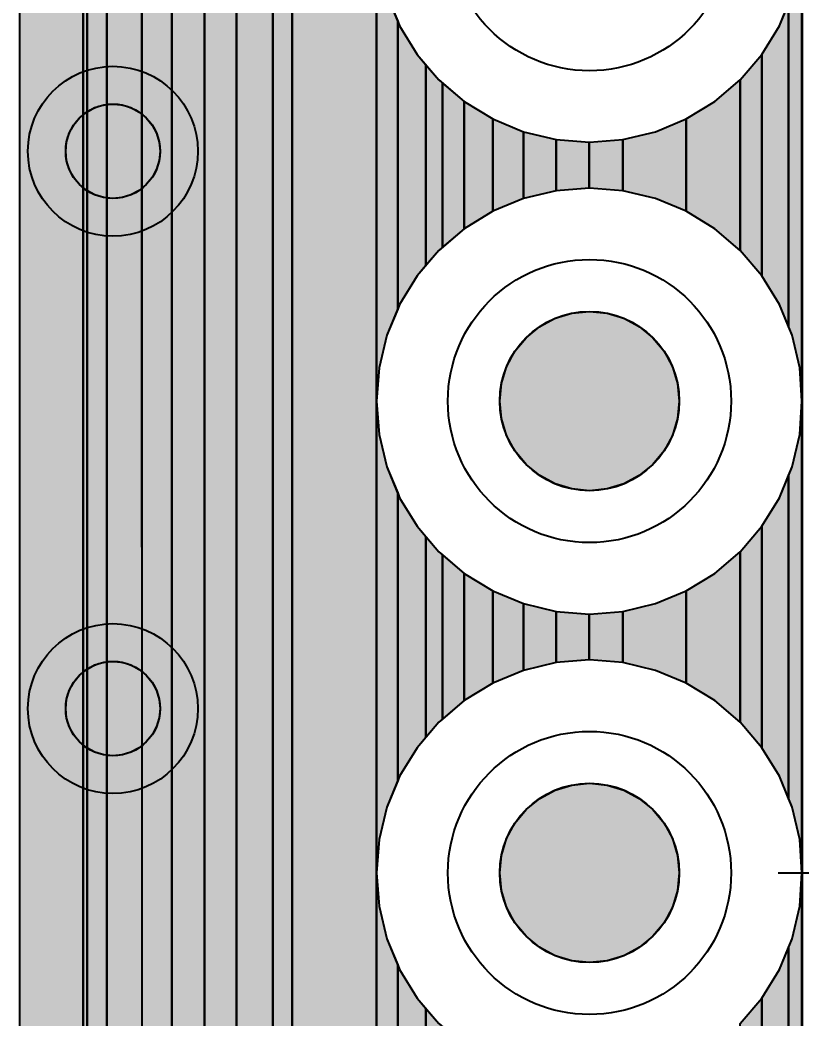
# Model space of a CAD drawing. Header units: millimetres. Extents: x 3.5 to 57, y 2.4 to 42.4.
# Drawn here: x 9.86 to 14.06, y 21.62 to 27 of the extents above; entities that cross this region are included whole.
import ezdxf

# ---------------------------------------------------------------- set-up
doc = ezdxf.new("R2010")
doc.units = ezdxf.units.MM
for name, color, linetype in [('bottom_copper', 7, 'Continuous'), ('bottom_silk', 7, 'Continuous'), ('drill_plated', 7, 'Continuous'), ('top_copper', 7, 'Continuous')]:
    doc.layers.add(name, color=color, linetype=linetype)

# ---------------------------------------------------------------- blocks, each defined once
blk = doc.blocks.new('Block9329')
at = {"layer": 'bottom_copper', "lineweight": 40}
for points in [[(0.9648, 0), (0.9636, 0), (0.9636, 36.618), (0.9648, 36.6333), (0.9648, 0)], [(0.9636, 22.1553), (0.953, 22.3347), (0.911, 22.5096), (0.8918, 22.556), (0.8918, 24.2946), (0.911, 24.341), (0.953, 24.5159), (0.9636, 24.6953), (0.9636, 22.1553)], [(0.8918, 22.556), (0.8422, 22.6758), (0.7482, 22.8292), (0.7482, 24.0214), (0.8422, 24.1748), (0.8918, 24.2946), (0.8918, 22.556)], [(0.7482, 22.8292), (0.6313, 22.966), (0.6313, 23.8846), (0.7482, 24.0214), (0.7482, 22.8292)], [(0.6313, 22.966), (0.4945, 23.0829), (0.3411, 23.1769), (0.3411, 23.6737), (0.4945, 23.7677), (0.6313, 23.8846), (0.6313, 22.966)], [(0.3411, 23.1769), (0.1749, 23.2457), (0, 23.2877), (0, 23.5629), (0.1749, 23.6049), (0.3411, 23.6737), (0.3411, 23.1769)], [(0, 23.2877), (-0.1794, 23.3018), (-0.1812, 23.3017), (-0.1812, 23.5489), (-0.1794, 23.5488), (0, 23.5629), (0, 23.2877)], [(0.9636, 19.6153), (0.953, 19.7947), (0.911, 19.9696), (0.8918, 20.016), (0.8918, 21.7546), (0.911, 21.801), (0.953, 21.9759), (0.9636, 22.1553), (0.9636, 19.6153)], [(0.8918, 20.016), (0.8422, 20.1358), (0.7482, 20.2892), (0.7482, 21.4814), (0.8422, 21.6348), (0.8918, 21.7546), (0.8918, 20.016)], [(0.7482, 20.2892), (0.6313, 20.426), (0.6313, 21.3446), (0.7482, 21.4814), (0.7482, 20.2892)], [(0.6313, 20.426), (0.4945, 20.5429), (0.3411, 20.6369), (0.3411, 21.1337), (0.4945, 21.2277), (0.6313, 21.3446), (0.6313, 20.426)], [(0.3411, 20.6369), (0.1749, 20.7057), (0, 20.7477), (0, 21.0229), (0.1749, 21.0649), (0.3411, 21.1337), (0.3411, 20.6369)], [(0, 20.7477), (-0.1794, 20.7618), (-0.1812, 20.7617), (-0.1812, 21.0089), (-0.1794, 21.0088), (0, 21.0229), (0, 20.7477)], [(0.9636, 17.0753), (0.953, 17.2547), (0.911, 17.4296), (0.8918, 17.476), (0.8918, 19.2146), (0.911, 19.261), (0.953, 19.4359), (0.9636, 19.6153), (0.9636, 17.0753)], [(0.8918, 17.476), (0.8422, 17.5958), (0.7482, 17.7492), (0.7482, 18.9414), (0.8422, 19.0948), (0.8918, 19.2146), (0.8918, 17.476)], [(0.7482, 17.7492), (0.6313, 17.886), (0.6313, 18.8046), (0.7482, 18.9414), (0.7482, 17.7492)]]:
    blk.add_hatch(color=7, dxfattribs=at).paths.add_polyline_path(points, flags=0)
at = {"layer": 'bottom_copper', "color": 7, "lineweight": 40}
for points in [[(0.9648, 0), (0.9636, 0), (0.9636, 36.618), (0.9648, 36.6333), (0.9648, 0)], [(0.9636, 22.1553), (0.953, 22.3347), (0.911, 22.5096), (0.8918, 22.556), (0.8918, 24.2946), (0.911, 24.341), (0.953, 24.5159), (0.9636, 24.6953), (0.9636, 22.1553)], [(0.8918, 22.556), (0.8422, 22.6758), (0.7482, 22.8292), (0.7482, 24.0214), (0.8422, 24.1748), (0.8918, 24.2946), (0.8918, 22.556)], [(0.7482, 22.8292), (0.6313, 22.966), (0.6313, 23.8846), (0.7482, 24.0214), (0.7482, 22.8292)], [(0.6313, 22.966), (0.4945, 23.0829), (0.3411, 23.1769), (0.3411, 23.6737), (0.4945, 23.7677), (0.6313, 23.8846), (0.6313, 22.966)], [(0.3411, 23.1769), (0.1749, 23.2457), (0, 23.2877), (0, 23.5629), (0.1749, 23.6049), (0.3411, 23.6737), (0.3411, 23.1769)], [(0, 23.2877), (-0.1794, 23.3018), (-0.1812, 23.3017), (-0.1812, 23.5489), (-0.1794, 23.5488), (0, 23.5629), (0, 23.2877)], [(0.9636, 19.6153), (0.953, 19.7947), (0.911, 19.9696), (0.8918, 20.016), (0.8918, 21.7546), (0.911, 21.801), (0.953, 21.9759), (0.9636, 22.1553), (0.9636, 19.6153)], [(0.8918, 20.016), (0.8422, 20.1358), (0.7482, 20.2892), (0.7482, 21.4814), (0.8422, 21.6348), (0.8918, 21.7546), (0.8918, 20.016)], [(0.7482, 20.2892), (0.6313, 20.426), (0.6313, 21.3446), (0.7482, 21.4814), (0.7482, 20.2892)], [(0.6313, 20.426), (0.4945, 20.5429), (0.3411, 20.6369), (0.3411, 21.1337), (0.4945, 21.2277), (0.6313, 21.3446), (0.6313, 20.426)], [(0.3411, 20.6369), (0.1749, 20.7057), (0, 20.7477), (0, 21.0229), (0.1749, 21.0649), (0.3411, 21.1337), (0.3411, 20.6369)], [(0, 20.7477), (-0.1794, 20.7618), (-0.1812, 20.7617), (-0.1812, 21.0089), (-0.1794, 21.0088), (0, 21.0229), (0, 20.7477)], [(0.9636, 17.0753), (0.953, 17.2547), (0.911, 17.4296), (0.8918, 17.476), (0.8918, 19.2146), (0.911, 19.261), (0.953, 19.4359), (0.9636, 19.6153), (0.9636, 17.0753)], [(0.8918, 17.476), (0.8422, 17.5958), (0.7482, 17.7492), (0.7482, 18.9414), (0.8422, 19.0948), (0.8918, 19.2146), (0.8918, 17.476)], [(0.7482, 17.7492), (0.6313, 17.886), (0.6313, 18.8046), (0.7482, 18.9414), (0.7482, 17.7492)]]:
    blk.add_lwpolyline(points, close=True, dxfattribs=at)
blk = doc.blocks.new('Block11541')
at = {"layer": 'bottom_copper', "lineweight": 40}
for points in [[(0, 0), (-1.9182, 0), (-1.9182, 38.9999), (0, 38.9999), (0, 0)], [(0.1143, 22.6502), (0.0561, 22.5096), (0.0141, 22.3347), (0, 22.1553), (0, 24.6953), (0.0141, 24.5159), (0.0561, 24.341), (0.1143, 24.2004), (0.1143, 22.6502)], [(0.2664, 22.8848), (0.2189, 22.8292), (0.1249, 22.6758), (0.1143, 22.6502), (0.1143, 24.2004), (0.1249, 24.1748), (0.2189, 24.0214), (0.2664, 23.9658), (0.2664, 22.8848)], [(0.4726, 23.0829), (0.3358, 22.966), (0.2664, 22.8848), (0.2664, 23.9658), (0.3358, 23.8846), (0.4726, 23.7677), (0.4726, 23.0829)], [(0.7922, 23.2457), (0.626, 23.1769), (0.4726, 23.0829), (0.4726, 23.7677), (0.626, 23.6737), (0.7922, 23.6049), (0.7922, 23.2457)], [(1.1447, 23.3017), (0.9671, 23.2877), (0.7922, 23.2457), (0.7922, 23.6049), (0.9671, 23.5629), (1.1447, 23.5489), (1.1447, 23.3017)], [(0.1143, 20.1102), (0.0561, 19.9696), (0.0141, 19.7947), (0, 19.6153), (0, 22.1553), (0.0141, 21.9759), (0.0561, 21.801), (0.1143, 21.6604), (0.1143, 20.1102)], [(0.2664, 20.3448), (0.2189, 20.2892), (0.1249, 20.1358), (0.1143, 20.1102), (0.1143, 21.6604), (0.1249, 21.6348), (0.2189, 21.4814), (0.2664, 21.4258), (0.2664, 20.3448)], [(0.4726, 20.5429), (0.3358, 20.426), (0.2664, 20.3448), (0.2664, 21.4258), (0.3358, 21.3446), (0.4726, 21.2277), (0.4726, 20.5429)], [(0.7922, 20.7057), (0.626, 20.6369), (0.4726, 20.5429), (0.4726, 21.2277), (0.626, 21.1337), (0.7922, 21.0649), (0.7922, 20.7057)], [(1.1447, 20.7617), (0.9671, 20.7477), (0.7922, 20.7057), (0.7922, 21.0649), (0.9671, 21.0229), (1.1447, 21.0089), (1.1447, 20.7617)], [(0.1143, 17.5702), (0.0561, 17.4296), (0.0141, 17.2547), (0, 17.0753), (0, 19.6153), (0.0141, 19.4359), (0.0561, 19.261), (0.1143, 19.1204), (0.1143, 17.5702)], [(0.2664, 17.8048), (0.2189, 17.7492), (0.1249, 17.5958), (0.1143, 17.5702), (0.1143, 19.1204), (0.1249, 19.0948), (0.2189, 18.9414), (0.2664, 18.8858), (0.2664, 17.8048)], [(0.4726, 18.0029), (0.3358, 17.886), (0.2664, 17.8048), (0.2664, 18.8858), (0.3358, 18.8046), (0.4726, 18.6877), (0.4726, 18.0029)]]:
    blk.add_hatch(color=7, dxfattribs=at).paths.add_polyline_path(points, flags=0)
at = {"layer": 'bottom_copper', "color": 7, "lineweight": 40}
for points in [[(0, 0), (-1.9182, 0), (-1.9182, 38.9999), (0, 38.9999), (0, 0)], [(0.1143, 22.6502), (0.0561, 22.5096), (0.0141, 22.3347), (0, 22.1553), (0, 24.6953), (0.0141, 24.5159), (0.0561, 24.341), (0.1143, 24.2004), (0.1143, 22.6502)], [(0.2664, 22.8848), (0.2189, 22.8292), (0.1249, 22.6758), (0.1143, 22.6502), (0.1143, 24.2004), (0.1249, 24.1748), (0.2189, 24.0214), (0.2664, 23.9658), (0.2664, 22.8848)], [(0.4726, 23.0829), (0.3358, 22.966), (0.2664, 22.8848), (0.2664, 23.9658), (0.3358, 23.8846), (0.4726, 23.7677), (0.4726, 23.0829)], [(0.7922, 23.2457), (0.626, 23.1769), (0.4726, 23.0829), (0.4726, 23.7677), (0.626, 23.6737), (0.7922, 23.6049), (0.7922, 23.2457)], [(1.1447, 23.3017), (0.9671, 23.2877), (0.7922, 23.2457), (0.7922, 23.6049), (0.9671, 23.5629), (1.1447, 23.5489), (1.1447, 23.3017)], [(0.1143, 20.1102), (0.0561, 19.9696), (0.0141, 19.7947), (0, 19.6153), (0, 22.1553), (0.0141, 21.9759), (0.0561, 21.801), (0.1143, 21.6604), (0.1143, 20.1102)], [(0.2664, 20.3448), (0.2189, 20.2892), (0.1249, 20.1358), (0.1143, 20.1102), (0.1143, 21.6604), (0.1249, 21.6348), (0.2189, 21.4814), (0.2664, 21.4258), (0.2664, 20.3448)], [(0.4726, 20.5429), (0.3358, 20.426), (0.2664, 20.3448), (0.2664, 21.4258), (0.3358, 21.3446), (0.4726, 21.2277), (0.4726, 20.5429)], [(0.7922, 20.7057), (0.626, 20.6369), (0.4726, 20.5429), (0.4726, 21.2277), (0.626, 21.1337), (0.7922, 21.0649), (0.7922, 20.7057)], [(1.1447, 20.7617), (0.9671, 20.7477), (0.7922, 20.7057), (0.7922, 21.0649), (0.9671, 21.0229), (1.1447, 21.0089), (1.1447, 20.7617)], [(0.1143, 17.5702), (0.0561, 17.4296), (0.0141, 17.2547), (0, 17.0753), (0, 19.6153), (0.0141, 19.4359), (0.0561, 19.261), (0.1143, 19.1204), (0.1143, 17.5702)], [(0.2664, 17.8048), (0.2189, 17.7492), (0.1249, 17.5958), (0.1143, 17.5702), (0.1143, 19.1204), (0.1249, 19.0948), (0.2189, 18.9414), (0.2664, 18.8858), (0.2664, 17.8048)], [(0.4726, 18.0029), (0.3358, 17.886), (0.2664, 17.8048), (0.2664, 18.8858), (0.3358, 18.8046), (0.4726, 18.6877), (0.4726, 18.0029)]]:
    blk.add_lwpolyline(points, close=True, dxfattribs=at)
blk = doc.blocks.new('Block31291')
at = {"layer": 'top_copper', "lineweight": 40}
for points in [[(1.6647, 0), (1.6635, 0), (1.6635, 36.618), (1.6647, 36.6333), (1.6647, 0)], [(1.6635, 22.1553), (1.6529, 22.3347), (1.6109, 22.5096), (1.5917, 22.556), (1.5917, 24.2946), (1.6109, 24.341), (1.6529, 24.5159), (1.6635, 24.6953), (1.6635, 22.1553)], [(1.5917, 22.556), (1.5421, 22.6758), (1.4481, 22.8292), (1.4481, 24.0214), (1.5421, 24.1748), (1.5917, 24.2946), (1.5917, 22.556)], [(1.4481, 22.8292), (1.3312, 22.966), (1.3312, 23.8846), (1.4481, 24.0214), (1.4481, 22.8292)], [(1.3312, 22.966), (1.1944, 23.0829), (1.041, 23.1769), (1.041, 23.6737), (1.1944, 23.7677), (1.3312, 23.8846), (1.3312, 22.966)], [(0, 23.1769), (-0.1534, 23.0829), (-0.27, 22.9833), (-0.27, 23.8673), (-0.1534, 23.7677), (0, 23.6737), (0, 23.1769)], [(0.3411, 23.2877), (0.1662, 23.2457), (0, 23.1769), (0, 23.6737), (0.1662, 23.6049), (0.3411, 23.5629), (0.3411, 23.2877)], [(1.041, 23.1769), (0.8748, 23.2457), (0.6999, 23.2877), (0.6999, 23.5629), (0.8748, 23.6049), (1.041, 23.6737), (1.041, 23.1769)], [(0.6999, 23.2877), (0.5205, 23.3018), (0.3411, 23.2877), (0.3411, 23.5629), (0.5205, 23.5488), (0.6999, 23.5629), (0.6999, 23.2877)], [(1.6635, 19.6153), (1.6529, 19.7947), (1.6109, 19.9696), (1.5917, 20.016), (1.5917, 21.7546), (1.6109, 21.801), (1.6529, 21.9759), (1.6635, 22.1553), (1.6635, 19.6153)], [(1.5917, 20.016), (1.5421, 20.1358), (1.4481, 20.2892), (1.4481, 21.4814), (1.5421, 21.6348), (1.5917, 21.7546), (1.5917, 20.016)], [(1.4481, 20.2892), (1.3312, 20.426), (1.3312, 21.3446), (1.4481, 21.4814), (1.4481, 20.2892)], [(0, 20.6369), (-0.1534, 20.5429), (-0.27, 20.4433), (-0.27, 21.3273), (-0.1534, 21.2277), (0, 21.1337), (0, 20.6369)], [(1.3312, 20.426), (1.1944, 20.5429), (1.041, 20.6369), (1.041, 21.1337), (1.1944, 21.2277), (1.3312, 21.3446), (1.3312, 20.426)], [(0.3411, 20.7477), (0.1662, 20.7057), (0, 20.6369), (0, 21.1337), (0.1662, 21.0649), (0.3411, 21.0229), (0.3411, 20.7477)], [(1.041, 20.6369), (0.8748, 20.7057), (0.6999, 20.7477), (0.6999, 21.0229), (0.8748, 21.0649), (1.041, 21.1337), (1.041, 20.6369)], [(0.6999, 20.7477), (0.5205, 20.7618), (0.3411, 20.7477), (0.3411, 21.0229), (0.5205, 21.0088), (0.6999, 21.0229), (0.6999, 20.7477)], [(1.6635, 17.0753), (1.6529, 17.2547), (1.6109, 17.4296), (1.5917, 17.476), (1.5917, 19.2146), (1.6109, 19.261), (1.6529, 19.4359), (1.6635, 19.6153), (1.6635, 17.0753)], [(1.5917, 17.476), (1.5421, 17.5958), (1.4481, 17.7492), (1.4481, 18.9414), (1.5421, 19.0948), (1.5917, 19.2146), (1.5917, 17.476)], [(1.4481, 17.7492), (1.3312, 17.886), (1.3312, 18.8046), (1.4481, 18.9414), (1.4481, 17.7492)]]:
    blk.add_hatch(color=7, dxfattribs=at).paths.add_polyline_path(points, flags=0)
at = {"layer": 'top_copper', "color": 7, "lineweight": 40}
for points in [[(1.6647, 0), (1.6635, 0), (1.6635, 36.618), (1.6647, 36.6333), (1.6647, 0)], [(1.6635, 22.1553), (1.6529, 22.3347), (1.6109, 22.5096), (1.5917, 22.556), (1.5917, 24.2946), (1.6109, 24.341), (1.6529, 24.5159), (1.6635, 24.6953), (1.6635, 22.1553)], [(1.5917, 22.556), (1.5421, 22.6758), (1.4481, 22.8292), (1.4481, 24.0214), (1.5421, 24.1748), (1.5917, 24.2946), (1.5917, 22.556)], [(1.4481, 22.8292), (1.3312, 22.966), (1.3312, 23.8846), (1.4481, 24.0214), (1.4481, 22.8292)], [(1.3312, 22.966), (1.1944, 23.0829), (1.041, 23.1769), (1.041, 23.6737), (1.1944, 23.7677), (1.3312, 23.8846), (1.3312, 22.966)], [(0, 23.1769), (-0.1534, 23.0829), (-0.27, 22.9833), (-0.27, 23.8673), (-0.1534, 23.7677), (0, 23.6737), (0, 23.1769)], [(0.3411, 23.2877), (0.1662, 23.2457), (0, 23.1769), (0, 23.6737), (0.1662, 23.6049), (0.3411, 23.5629), (0.3411, 23.2877)], [(1.041, 23.1769), (0.8748, 23.2457), (0.6999, 23.2877), (0.6999, 23.5629), (0.8748, 23.6049), (1.041, 23.6737), (1.041, 23.1769)], [(0.6999, 23.2877), (0.5205, 23.3018), (0.3411, 23.2877), (0.3411, 23.5629), (0.5205, 23.5488), (0.6999, 23.5629), (0.6999, 23.2877)], [(1.6635, 19.6153), (1.6529, 19.7947), (1.6109, 19.9696), (1.5917, 20.016), (1.5917, 21.7546), (1.6109, 21.801), (1.6529, 21.9759), (1.6635, 22.1553), (1.6635, 19.6153)], [(1.5917, 20.016), (1.5421, 20.1358), (1.4481, 20.2892), (1.4481, 21.4814), (1.5421, 21.6348), (1.5917, 21.7546), (1.5917, 20.016)], [(1.4481, 20.2892), (1.3312, 20.426), (1.3312, 21.3446), (1.4481, 21.4814), (1.4481, 20.2892)], [(0, 20.6369), (-0.1534, 20.5429), (-0.27, 20.4433), (-0.27, 21.3273), (-0.1534, 21.2277), (0, 21.1337), (0, 20.6369)], [(1.3312, 20.426), (1.1944, 20.5429), (1.041, 20.6369), (1.041, 21.1337), (1.1944, 21.2277), (1.3312, 21.3446), (1.3312, 20.426)], [(0.3411, 20.7477), (0.1662, 20.7057), (0, 20.6369), (0, 21.1337), (0.1662, 21.0649), (0.3411, 21.0229), (0.3411, 20.7477)], [(1.041, 20.6369), (0.8748, 20.7057), (0.6999, 20.7477), (0.6999, 21.0229), (0.8748, 21.0649), (1.041, 21.1337), (1.041, 20.6369)], [(0.6999, 20.7477), (0.5205, 20.7618), (0.3411, 20.7477), (0.3411, 21.0229), (0.5205, 21.0088), (0.6999, 21.0229), (0.6999, 20.7477)], [(1.6635, 17.0753), (1.6529, 17.2547), (1.6109, 17.4296), (1.5917, 17.476), (1.5917, 19.2146), (1.6109, 19.261), (1.6529, 19.4359), (1.6635, 19.6153), (1.6635, 17.0753)], [(1.5917, 17.476), (1.5421, 17.5958), (1.4481, 17.7492), (1.4481, 18.9414), (1.5421, 19.0948), (1.5917, 19.2146), (1.5917, 17.476)], [(1.4481, 17.7492), (1.3312, 17.886), (1.3312, 18.8046), (1.4481, 18.9414), (1.4481, 17.7492)]]:
    blk.add_lwpolyline(points, close=True, dxfattribs=at)
blk = doc.blocks.new('Block33803')
at = {"layer": 'top_copper', "lineweight": 40}
for points in [[(0, 0), (-0.3406, 0), (-0.3406, 38.9999), (0, 38.9999), (0, 0)], [(0.0216, 2.065), (0.0071, 2.0046), (0, 1.9149), (0, 38.9999), (0.0216, 38.9999), (0.0216, 2.065)], [(0.127, 3.5757), (0.0817, 3.5019), (0.0486, 3.4219), (0.0284, 3.3377), (0.0216, 3.2514), (0.0216, 38.9999), (0.127, 38.9999), (0.127, 3.5757)], [(0.3159, 3.7388), (0.249, 3.6977), (0.1832, 3.6415), (0.127, 3.5757), (0.127, 38.9999), (0.3159, 38.9999), (0.3159, 3.7388)], [(0.4758, 3.7936), (0.4028, 3.7761), (0.3228, 3.743), (0.316, 3.7388), (0.3159, 38.9999), (0.4758, 38.9999), (0.4758, 3.7936)], [(0.6529, 3.7968), (0.5733, 3.8031), (0.487, 3.7963), (0.4758, 3.7936), (0.4758, 38.9999), (0.6529, 38.9999), (0.6529, 3.7968)], [(0.8238, 3.743), (0.7438, 3.7761), (0.6596, 3.7963), (0.6529, 3.7968), (0.6529, 38.9999), (0.8238, 38.9999), (0.8238, 3.743)], [(1.0196, 3.5757), (0.9634, 3.6415), (0.8976, 3.6977), (0.8238, 3.743), (0.8238, 38.9999), (1.0196, 38.9999), (1.0196, 3.5757)], [(1.1238, 3.2514), (1.1219, 3.2749), (1.1182, 3.3377), (1.098, 3.4219), (1.0649, 3.5019), (1.0196, 3.5757), (1.0196, 38.9999), (1.1238, 38.9999), (1.1238, 3.2514)], [(1.5776, 2.4068), (1.1238, 2.4068), (1.1238, 38.9999), (1.5776, 38.9999), (1.5776, 2.4068)], [(1.6919, 22.6502), (1.6337, 22.5096), (1.5917, 22.3347), (1.5776, 22.1553), (1.5776, 24.6953), (1.5917, 24.5159), (1.6337, 24.341), (1.6919, 24.2004), (1.6919, 22.6502)], [(1.844, 22.8848), (1.7965, 22.8292), (1.7025, 22.6758), (1.6919, 22.6502), (1.6919, 24.2004), (1.7025, 24.1748), (1.7965, 24.0214), (1.844, 23.9658), (1.844, 22.8848)], [(1.9336, 22.9833), (1.9134, 22.966), (1.844, 22.8848), (1.844, 23.9658), (1.9134, 23.8846), (1.9336, 23.8673), (1.9336, 22.9833)], [(1.6919, 20.1102), (1.6337, 19.9696), (1.5917, 19.7947), (1.5776, 19.6153), (1.5776, 22.1553), (1.5917, 21.9759), (1.6337, 21.801), (1.6919, 21.6604), (1.6919, 20.1102)], [(1.844, 20.3448), (1.7965, 20.2892), (1.7025, 20.1358), (1.6919, 20.1102), (1.6919, 21.6604), (1.7025, 21.6348), (1.7965, 21.4814), (1.844, 21.4258), (1.844, 20.3448)], [(1.9336, 20.4433), (1.9134, 20.426), (1.844, 20.3448), (1.844, 21.4258), (1.9134, 21.3446), (1.9336, 21.3273), (1.9336, 20.4433)], [(1.6919, 17.5702), (1.6337, 17.4296), (1.5917, 17.2547), (1.5776, 17.0753), (1.5776, 19.6153), (1.5917, 19.4359), (1.6337, 19.261), (1.6919, 19.1204), (1.6919, 17.5702)], [(1.844, 17.8048), (1.7965, 17.7492), (1.7025, 17.5958), (1.6919, 17.5702), (1.6919, 19.1204), (1.7025, 19.0948), (1.7965, 18.9414), (1.844, 18.8858), (1.844, 17.8048)], [(1.9336, 17.9033), (1.9134, 17.886), (1.844, 17.8048), (1.844, 18.8858), (1.9134, 18.8046), (1.9336, 18.7873), (1.9336, 17.9033)]]:
    blk.add_hatch(color=7, dxfattribs=at).paths.add_polyline_path(points, flags=0)
at = {"layer": 'top_copper', "color": 7, "lineweight": 40}
for points in [[(0, 0), (-0.3406, 0), (-0.3406, 38.9999), (0, 38.9999), (0, 0)], [(0.0216, 2.065), (0.0071, 2.0046), (0, 1.9149), (0, 38.9999), (0.0216, 38.9999), (0.0216, 2.065)], [(0.127, 3.5757), (0.0817, 3.5019), (0.0486, 3.4219), (0.0284, 3.3377), (0.0216, 3.2514), (0.0216, 38.9999), (0.127, 38.9999), (0.127, 3.5757)], [(0.3159, 3.7388), (0.249, 3.6977), (0.1832, 3.6415), (0.127, 3.5757), (0.127, 38.9999), (0.3159, 38.9999), (0.3159, 3.7388)], [(0.4758, 3.7936), (0.4028, 3.7761), (0.3228, 3.743), (0.316, 3.7388), (0.3159, 38.9999), (0.4758, 38.9999), (0.4758, 3.7936)], [(0.6529, 3.7968), (0.5733, 3.8031), (0.487, 3.7963), (0.4758, 3.7936), (0.4758, 38.9999), (0.6529, 38.9999), (0.6529, 3.7968)], [(0.8238, 3.743), (0.7438, 3.7761), (0.6596, 3.7963), (0.6529, 3.7968), (0.6529, 38.9999), (0.8238, 38.9999), (0.8238, 3.743)], [(1.0196, 3.5757), (0.9634, 3.6415), (0.8976, 3.6977), (0.8238, 3.743), (0.8238, 38.9999), (1.0196, 38.9999), (1.0196, 3.5757)], [(1.1238, 3.2514), (1.1219, 3.2749), (1.1182, 3.3377), (1.098, 3.4219), (1.0649, 3.5019), (1.0196, 3.5757), (1.0196, 38.9999), (1.1238, 38.9999), (1.1238, 3.2514)], [(1.5776, 2.4068), (1.1238, 2.4068), (1.1238, 38.9999), (1.5776, 38.9999), (1.5776, 2.4068)], [(1.6919, 22.6502), (1.6337, 22.5096), (1.5917, 22.3347), (1.5776, 22.1553), (1.5776, 24.6953), (1.5917, 24.5159), (1.6337, 24.341), (1.6919, 24.2004), (1.6919, 22.6502)], [(1.844, 22.8848), (1.7965, 22.8292), (1.7025, 22.6758), (1.6919, 22.6502), (1.6919, 24.2004), (1.7025, 24.1748), (1.7965, 24.0214), (1.844, 23.9658), (1.844, 22.8848)], [(1.9336, 22.9833), (1.9134, 22.966), (1.844, 22.8848), (1.844, 23.9658), (1.9134, 23.8846), (1.9336, 23.8673), (1.9336, 22.9833)], [(1.6919, 20.1102), (1.6337, 19.9696), (1.5917, 19.7947), (1.5776, 19.6153), (1.5776, 22.1553), (1.5917, 21.9759), (1.6337, 21.801), (1.6919, 21.6604), (1.6919, 20.1102)], [(1.844, 20.3448), (1.7965, 20.2892), (1.7025, 20.1358), (1.6919, 20.1102), (1.6919, 21.6604), (1.7025, 21.6348), (1.7965, 21.4814), (1.844, 21.4258), (1.844, 20.3448)], [(1.9336, 20.4433), (1.9134, 20.426), (1.844, 20.3448), (1.844, 21.4258), (1.9134, 21.3446), (1.9336, 21.3273), (1.9336, 20.4433)], [(1.6919, 17.5702), (1.6337, 17.4296), (1.5917, 17.2547), (1.5776, 17.0753), (1.5776, 19.6153), (1.5917, 19.4359), (1.6337, 19.261), (1.6919, 19.1204), (1.6919, 17.5702)], [(1.844, 17.8048), (1.7965, 17.7492), (1.7025, 17.5958), (1.6919, 17.5702), (1.6919, 19.1204), (1.7025, 19.0948), (1.7965, 18.9414), (1.844, 18.8858), (1.844, 17.8048)], [(1.9336, 17.9033), (1.9134, 17.886), (1.844, 17.8048), (1.844, 18.8858), (1.9134, 18.8046), (1.9336, 18.7873), (1.9336, 17.9033)]]:
    blk.add_lwpolyline(points, close=True, dxfattribs=at)

msp = doc.modelspace()

# ---------------------------------------------------------------- hatches: boundary and pattern name
at = {"layer": 'bottom_copper', "lineweight": 40}
for points in [[(10.6047, 26.2421), (10.5903, 26.1945), (10.5668, 26.1506), (10.5352, 26.1121), (10.4967, 26.0805), (10.4528, 26.057), (10.4052, 26.0426), (10.3556, 26.0377), (10.306, 26.0426), (10.2584, 26.057), (10.2145, 26.0805), (10.176, 26.1121), (10.1444, 26.1506), (10.1209, 26.1945), (10.1065, 26.2421), (10.1016, 26.2917), (10.1065, 26.3413), (10.1209, 26.3889), (10.1444, 26.4328), (10.176, 26.4713), (10.2145, 26.5029), (10.2584, 26.5264), (10.306, 26.5408), (10.3556, 26.5457), (10.4052, 26.5408), (10.4528, 26.5264), (10.4967, 26.5029), (10.5352, 26.4713), (10.5668, 26.4328), (10.5903, 26.3889), (10.6047, 26.3413), (10.6096, 26.2917), (10.6047, 26.2421)], [(13.3936, 24.8529), (13.3662, 24.7624), (13.3216, 24.679), (13.2615, 24.6059), (13.1884, 24.5458), (13.105, 24.5012), (13.0145, 24.4738), (12.9203, 24.4645), (12.8261, 24.4738), (12.7356, 24.5012), (12.6522, 24.5458), (12.5791, 24.6059), (12.519, 24.679), (12.4744, 24.7624), (12.447, 24.8529), (12.4377, 24.9471), (12.447, 25.0413), (12.4744, 25.1318), (12.519, 25.2152), (12.5791, 25.2883), (12.6522, 25.3484), (12.7356, 25.393), (12.8261, 25.4204), (12.9203, 25.4297), (13.0145, 25.4204), (13.105, 25.393), (13.1884, 25.3484), (13.2615, 25.2883), (13.3216, 25.2152), (13.3662, 25.1318), (13.3936, 25.0413), (13.4029, 24.9471), (13.3936, 24.8529)], [(10.6047, 23.2421), (10.5903, 23.1945), (10.5668, 23.1506), (10.5352, 23.1121), (10.4967, 23.0805), (10.4528, 23.057), (10.4052, 23.0426), (10.3556, 23.0377), (10.306, 23.0426), (10.2584, 23.057), (10.2145, 23.0805), (10.176, 23.1121), (10.1444, 23.1506), (10.1209, 23.1945), (10.1065, 23.2421), (10.1016, 23.2917), (10.1065, 23.3413), (10.1209, 23.3889), (10.1444, 23.4328), (10.176, 23.4713), (10.2145, 23.5029), (10.2584, 23.5264), (10.306, 23.5408), (10.3556, 23.5457), (10.4052, 23.5408), (10.4528, 23.5264), (10.4967, 23.5029), (10.5352, 23.4713), (10.5668, 23.4328), (10.5903, 23.3889), (10.6047, 23.3413), (10.6096, 23.2917), (10.6047, 23.2421)], [(13.3936, 22.3129), (13.3662, 22.2224), (13.3216, 22.139), (13.2615, 22.0659), (13.1884, 22.0058), (13.105, 21.9612), (13.0145, 21.9338), (12.9203, 21.9245), (12.8261, 21.9338), (12.7356, 21.9612), (12.6522, 22.0058), (12.5791, 22.0659), (12.519, 22.139), (12.4744, 22.2224), (12.447, 22.3129), (12.4377, 22.4071), (12.447, 22.5013), (12.4744, 22.5918), (12.519, 22.6752), (12.5791, 22.7483), (12.6522, 22.8084), (12.7356, 22.853), (12.8261, 22.8804), (12.9203, 22.8897), (13.0145, 22.8804), (13.105, 22.853), (13.1884, 22.8084), (13.2615, 22.7483), (13.3216, 22.6752), (13.3662, 22.5918), (13.3936, 22.5013), (13.4029, 22.4071), (13.3936, 22.3129)]]:
    msp.add_hatch(color=7, dxfattribs=at).paths.add_polyline_path(points, flags=0)
at = {"layer": 'drill_plated', "lineweight": 40}
for points in [[(10.6047, 26.2421), (10.5903, 26.1945), (10.5668, 26.1506), (10.5352, 26.1121), (10.4967, 26.0805), (10.4528, 26.057), (10.4052, 26.0426), (10.3556, 26.0377), (10.306, 26.0426), (10.2584, 26.057), (10.2145, 26.0805), (10.176, 26.1121), (10.1444, 26.1506), (10.1209, 26.1945), (10.1065, 26.2421), (10.1016, 26.2917), (10.1065, 26.3413), (10.1209, 26.3889), (10.1444, 26.4328), (10.176, 26.4713), (10.2145, 26.5029), (10.2584, 26.5264), (10.306, 26.5408), (10.3556, 26.5457), (10.4052, 26.5408), (10.4528, 26.5264), (10.4967, 26.5029), (10.5352, 26.4713), (10.5668, 26.4328), (10.5903, 26.3889), (10.6047, 26.3413), (10.6096, 26.2917), (10.6047, 26.2421)], [(13.3936, 24.8529), (13.3662, 24.7624), (13.3216, 24.679), (13.2615, 24.6059), (13.1884, 24.5458), (13.105, 24.5012), (13.0145, 24.4738), (12.9203, 24.4645), (12.8261, 24.4738), (12.7356, 24.5012), (12.6522, 24.5458), (12.5791, 24.6059), (12.519, 24.679), (12.4744, 24.7624), (12.447, 24.8529), (12.4377, 24.9471), (12.447, 25.0413), (12.4744, 25.1318), (12.519, 25.2152), (12.5791, 25.2883), (12.6522, 25.3484), (12.7356, 25.393), (12.8261, 25.4204), (12.9203, 25.4297), (13.0145, 25.4204), (13.105, 25.393), (13.1884, 25.3484), (13.2615, 25.2883), (13.3216, 25.2152), (13.3662, 25.1318), (13.3936, 25.0413), (13.4029, 24.9471), (13.3936, 24.8529)], [(10.6047, 23.2421), (10.5903, 23.1945), (10.5668, 23.1506), (10.5352, 23.1121), (10.4967, 23.0805), (10.4528, 23.057), (10.4052, 23.0426), (10.3556, 23.0377), (10.306, 23.0426), (10.2584, 23.057), (10.2145, 23.0805), (10.176, 23.1121), (10.1444, 23.1506), (10.1209, 23.1945), (10.1065, 23.2421), (10.1016, 23.2917), (10.1065, 23.3413), (10.1209, 23.3889), (10.1444, 23.4328), (10.176, 23.4713), (10.2145, 23.5029), (10.2584, 23.5264), (10.306, 23.5408), (10.3556, 23.5457), (10.4052, 23.5408), (10.4528, 23.5264), (10.4967, 23.5029), (10.5352, 23.4713), (10.5668, 23.4328), (10.5903, 23.3889), (10.6047, 23.3413), (10.6096, 23.2917), (10.6047, 23.2421)], [(13.3936, 22.3129), (13.3662, 22.2224), (13.3216, 22.139), (13.2615, 22.0659), (13.1884, 22.0058), (13.105, 21.9612), (13.0145, 21.9338), (12.9203, 21.9245), (12.8261, 21.9338), (12.7356, 21.9612), (12.6522, 22.0058), (12.5791, 22.0659), (12.519, 22.139), (12.4744, 22.2224), (12.447, 22.3129), (12.4377, 22.4071), (12.447, 22.5013), (12.4744, 22.5918), (12.519, 22.6752), (12.5791, 22.7483), (12.6522, 22.8084), (12.7356, 22.853), (12.8261, 22.8804), (12.9203, 22.8897), (13.0145, 22.8804), (13.105, 22.853), (13.1884, 22.8084), (13.2615, 22.7483), (13.3216, 22.6752), (13.3662, 22.5918), (13.3936, 22.5013), (13.4029, 22.4071), (13.3936, 22.3129)]]:
    msp.add_hatch(color=7, dxfattribs=at).paths.add_polyline_path(points, flags=0)
at = {"layer": 'top_copper', "lineweight": 40}
for points in [[(10.6047, 26.2421), (10.5903, 26.1945), (10.5668, 26.1506), (10.5352, 26.1121), (10.4967, 26.0805), (10.4528, 26.057), (10.4052, 26.0426), (10.3556, 26.0377), (10.306, 26.0426), (10.2584, 26.057), (10.2145, 26.0805), (10.176, 26.1121), (10.1444, 26.1506), (10.1209, 26.1945), (10.1065, 26.2421), (10.1016, 26.2917), (10.1065, 26.3413), (10.1209, 26.3889), (10.1444, 26.4328), (10.176, 26.4713), (10.2145, 26.5029), (10.2584, 26.5264), (10.306, 26.5408), (10.3556, 26.5457), (10.4052, 26.5408), (10.4528, 26.5264), (10.4967, 26.5029), (10.5352, 26.4713), (10.5668, 26.4328), (10.5903, 26.3889), (10.6047, 26.3413), (10.6096, 26.2917), (10.6047, 26.2421)], [(13.3936, 24.8529), (13.3662, 24.7624), (13.3216, 24.679), (13.2615, 24.6059), (13.1884, 24.5458), (13.105, 24.5012), (13.0145, 24.4738), (12.9203, 24.4645), (12.8261, 24.4738), (12.7356, 24.5012), (12.6522, 24.5458), (12.5791, 24.6059), (12.519, 24.679), (12.4744, 24.7624), (12.447, 24.8529), (12.4377, 24.9471), (12.447, 25.0413), (12.4744, 25.1318), (12.519, 25.2152), (12.5791, 25.2883), (12.6522, 25.3484), (12.7356, 25.393), (12.8261, 25.4204), (12.9203, 25.4297), (13.0145, 25.4204), (13.105, 25.393), (13.1884, 25.3484), (13.2615, 25.2883), (13.3216, 25.2152), (13.3662, 25.1318), (13.3936, 25.0413), (13.4029, 24.9471), (13.3936, 24.8529)], [(10.6047, 23.2421), (10.5903, 23.1945), (10.5668, 23.1506), (10.5352, 23.1121), (10.4967, 23.0805), (10.4528, 23.057), (10.4052, 23.0426), (10.3556, 23.0377), (10.306, 23.0426), (10.2584, 23.057), (10.2145, 23.0805), (10.176, 23.1121), (10.1444, 23.1506), (10.1209, 23.1945), (10.1065, 23.2421), (10.1016, 23.2917), (10.1065, 23.3413), (10.1209, 23.3889), (10.1444, 23.4328), (10.176, 23.4713), (10.2145, 23.5029), (10.2584, 23.5264), (10.306, 23.5408), (10.3556, 23.5457), (10.4052, 23.5408), (10.4528, 23.5264), (10.4967, 23.5029), (10.5352, 23.4713), (10.5668, 23.4328), (10.5903, 23.3889), (10.6047, 23.3413), (10.6096, 23.2917), (10.6047, 23.2421)], [(13.3936, 22.3129), (13.3662, 22.2224), (13.3216, 22.139), (13.2615, 22.0659), (13.1884, 22.0058), (13.105, 21.9612), (13.0145, 21.9338), (12.9203, 21.9245), (12.8261, 21.9338), (12.7356, 21.9612), (12.6522, 22.0058), (12.5791, 22.0659), (12.519, 22.139), (12.4744, 22.2224), (12.447, 22.3129), (12.4377, 22.4071), (12.447, 22.5013), (12.4744, 22.5918), (12.519, 22.6752), (12.5791, 22.7483), (12.6522, 22.8084), (12.7356, 22.853), (12.8261, 22.8804), (12.9203, 22.8897), (13.0145, 22.8804), (13.105, 22.853), (13.1884, 22.8084), (13.2615, 22.7483), (13.3216, 22.6752), (13.3662, 22.5918), (13.3936, 22.5013), (13.4029, 22.4071), (13.3936, 22.3129)]]:
    msp.add_hatch(color=7, dxfattribs=at).paths.add_polyline_path(points, flags=0)

# ---------------------------------------------------------------- linework, layer by layer
at = {"layer": 'bottom_copper', "color": 7, "lineweight": 40}
for p, q in [((9.8556, 2.7918), (9.8556, 41.7917)), ((11.8299, 27.1328), (11.8987, 26.9666)), ((13.9419, 26.9666), (14.0107, 27.1328)), ((11.8987, 26.9666), (11.9927, 26.8132)), ((13.8479, 26.8132), (13.9419, 26.9666)), ((11.9927, 26.8132), (12.1096, 26.6764)), ((13.731, 26.6764), (13.8479, 26.8132)), ((12.1096, 26.6764), (12.2464, 26.5595)), ((13.5942, 26.5595), (13.731, 26.6764)), ((12.2464, 26.5595), (12.3998, 26.4655)), ((13.4408, 26.4655), (13.5942, 26.5595)), ((12.3998, 26.4655), (12.566, 26.3967)), ((13.2746, 26.3967), (13.4408, 26.4655)), ((12.566, 26.3967), (12.7409, 26.3547)), ((12.7409, 26.3547), (12.9185, 26.3407)), ((12.9203, 26.3406), (13.0997, 26.3547)), ((13.0997, 26.3547), (13.2746, 26.3967)), ((12.9185, 26.0935), (12.9185, 26.3407)), ((12.9185, 26.3407), (12.9203, 26.3406)), ((12.9185, 26.3407), (12.9185, 26.0935)), ((12.9185, 26.0935), (12.7409, 26.0795)), ((12.9203, 26.0936), (12.9185, 26.0935)), ((13.0997, 26.0795), (12.9203, 26.0936)), ((12.566, 26.0375), (12.3998, 25.9687)), ((12.7409, 26.0795), (12.566, 26.0375)), ((13.2746, 26.0375), (13.0997, 26.0795)), ((13.4408, 25.9687), (13.2746, 26.0375)), ((12.3998, 25.9687), (12.2464, 25.8747)), ((13.5942, 25.8747), (13.4408, 25.9687)), ((12.2464, 25.8747), (12.1096, 25.7578)), ((13.731, 25.7578), (13.5942, 25.8747)), ((12.1096, 25.7578), (11.9927, 25.621)), ((13.8479, 25.621), (13.731, 25.7578)), ((11.9927, 25.621), (11.8987, 25.4676)), ((13.9419, 25.4676), (13.8479, 25.621)), ((11.8987, 25.4676), (11.8299, 25.3014)), ((14.0107, 25.3014), (13.9419, 25.4676)), ((11.8299, 25.3014), (11.7879, 25.1265)), ((14.0527, 25.1265), (14.0107, 25.3014)), ((11.7879, 25.1265), (11.7738, 24.9471)), ((14.0633, 24.9471), (14.0527, 25.1265)), ((11.7738, 24.9471), (11.7879, 24.7677)), ((14.0527, 24.7677), (14.0633, 24.9471)), ((11.7879, 24.7677), (11.8299, 24.5928)), ((14.0107, 24.5928), (14.0527, 24.7677)), ((11.8299, 24.5928), (11.8987, 24.4266)), ((13.9419, 24.4266), (14.0107, 24.5928)), ((11.8987, 24.4266), (11.9927, 24.2732)), ((13.8479, 24.2732), (13.9419, 24.4266)), ((11.9927, 24.2732), (12.1096, 24.1364)), ((13.731, 24.1364), (13.8479, 24.2732)), ((12.1096, 24.1364), (12.2464, 24.0195)), ((13.5942, 24.0195), (13.731, 24.1364)), ((12.2464, 24.0195), (12.3998, 23.9255)), ((13.4408, 23.9255), (13.5942, 24.0195)), ((12.3998, 23.9255), (12.566, 23.8567)), ((13.2746, 23.8567), (13.4408, 23.9255)), ((12.566, 23.8567), (12.7409, 23.8147)), ((13.0997, 23.8147), (13.2746, 23.8567)), ((12.7409, 23.8147), (12.9185, 23.8007)), ((12.9185, 23.5535), (12.9185, 23.8007)), ((12.9185, 23.8007), (12.9203, 23.8006)), ((12.9185, 23.8007), (12.9185, 23.5535)), ((12.9203, 23.8006), (13.0997, 23.8147)), ((12.7409, 23.5395), (12.566, 23.4975)), ((12.9185, 23.5535), (12.7409, 23.5395)), ((12.9203, 23.5536), (12.9185, 23.5535)), ((13.0997, 23.5395), (12.9203, 23.5536)), ((13.2746, 23.4975), (13.0997, 23.5395)), ((12.566, 23.4975), (12.3998, 23.4287)), ((13.4408, 23.4287), (13.2746, 23.4975)), ((12.3998, 23.4287), (12.2464, 23.3347)), ((13.5942, 23.3347), (13.4408, 23.4287)), ((12.2464, 23.3347), (12.1096, 23.2178)), ((13.731, 23.2178), (13.5942, 23.3347)), ((12.1096, 23.2178), (11.9927, 23.081)), ((13.8479, 23.081), (13.731, 23.2178)), ((11.9927, 23.081), (11.8987, 22.9276)), ((13.9419, 22.9276), (13.8479, 23.081)), ((11.8987, 22.9276), (11.8299, 22.7614)), ((14.0107, 22.7614), (13.9419, 22.9276)), ((11.8299, 22.7614), (11.7879, 22.5865)), ((14.0527, 22.5865), (14.0107, 22.7614)), ((11.7879, 22.5865), (11.7738, 22.4071)), ((14.0633, 22.4071), (14.0527, 22.5865)), ((11.7738, 22.4071), (11.7879, 22.2277)), ((14.0527, 22.2277), (14.0633, 22.4071)), ((11.7879, 22.2277), (11.8299, 22.0528)), ((14.0107, 22.0528), (14.0527, 22.2277)), ((11.8299, 22.0528), (11.8987, 21.8866)), ((13.9419, 21.8866), (14.0107, 22.0528)), ((11.8987, 21.8866), (11.9927, 21.7332)), ((13.8479, 21.7332), (13.9419, 21.8866)), ((11.9927, 21.7332), (12.1096, 21.5964)), ((13.731, 21.5964), (13.8479, 21.7332))]:
    msp.add_line(p, q, dxfattribs=at)
for points in [[(10.6047, 26.2421), (10.5903, 26.1945), (10.5668, 26.1506), (10.5352, 26.1121), (10.4967, 26.0805), (10.4528, 26.057), (10.4052, 26.0426), (10.3556, 26.0377), (10.306, 26.0426), (10.2584, 26.057), (10.2145, 26.0805), (10.176, 26.1121), (10.1444, 26.1506), (10.1209, 26.1945), (10.1065, 26.2421), (10.1016, 26.2917), (10.1065, 26.3413), (10.1209, 26.3889), (10.1444, 26.4328), (10.176, 26.4713), (10.2145, 26.5029), (10.2584, 26.5264), (10.306, 26.5408), (10.3556, 26.5457), (10.4052, 26.5408), (10.4528, 26.5264), (10.4967, 26.5029), (10.5352, 26.4713), (10.5668, 26.4328), (10.5903, 26.3889), (10.6047, 26.3413), (10.6096, 26.2917), (10.6047, 26.2421)], [(13.3936, 24.8529), (13.3662, 24.7624), (13.3216, 24.679), (13.2615, 24.6059), (13.1884, 24.5458), (13.105, 24.5012), (13.0145, 24.4738), (12.9203, 24.4645), (12.8261, 24.4738), (12.7356, 24.5012), (12.6522, 24.5458), (12.5791, 24.6059), (12.519, 24.679), (12.4744, 24.7624), (12.447, 24.8529), (12.4377, 24.9471), (12.447, 25.0413), (12.4744, 25.1318), (12.519, 25.2152), (12.5791, 25.2883), (12.6522, 25.3484), (12.7356, 25.393), (12.8261, 25.4204), (12.9203, 25.4297), (13.0145, 25.4204), (13.105, 25.393), (13.1884, 25.3484), (13.2615, 25.2883), (13.3216, 25.2152), (13.3662, 25.1318), (13.3936, 25.0413), (13.4029, 24.9471), (13.3936, 24.8529)], [(10.6047, 23.2421), (10.5903, 23.1945), (10.5668, 23.1506), (10.5352, 23.1121), (10.4967, 23.0805), (10.4528, 23.057), (10.4052, 23.0426), (10.3556, 23.0377), (10.306, 23.0426), (10.2584, 23.057), (10.2145, 23.0805), (10.176, 23.1121), (10.1444, 23.1506), (10.1209, 23.1945), (10.1065, 23.2421), (10.1016, 23.2917), (10.1065, 23.3413), (10.1209, 23.3889), (10.1444, 23.4328), (10.176, 23.4713), (10.2145, 23.5029), (10.2584, 23.5264), (10.306, 23.5408), (10.3556, 23.5457), (10.4052, 23.5408), (10.4528, 23.5264), (10.4967, 23.5029), (10.5352, 23.4713), (10.5668, 23.4328), (10.5903, 23.3889), (10.6047, 23.3413), (10.6096, 23.2917), (10.6047, 23.2421)], [(13.3936, 22.3129), (13.3662, 22.2224), (13.3216, 22.139), (13.2615, 22.0659), (13.1884, 22.0058), (13.105, 21.9612), (13.0145, 21.9338), (12.9203, 21.9245), (12.8261, 21.9338), (12.7356, 21.9612), (12.6522, 22.0058), (12.5791, 22.0659), (12.519, 22.139), (12.4744, 22.2224), (12.447, 22.3129), (12.4377, 22.4071), (12.447, 22.5013), (12.4744, 22.5918), (12.519, 22.6752), (12.5791, 22.7483), (12.6522, 22.8084), (12.7356, 22.853), (12.8261, 22.8804), (12.9203, 22.8897), (13.0145, 22.8804), (13.105, 22.853), (13.1884, 22.8084), (13.2615, 22.7483), (13.3216, 22.6752), (13.3662, 22.5918), (13.3936, 22.5013), (13.4029, 22.4071), (13.3936, 22.3129)]]:
    msp.add_lwpolyline(points, close=True, dxfattribs=at)
for centre, major_axis in [((12.9203, 27.4871), (0.762, 0)), ((10.3556, 26.2917), (0.4572, 0)), ((10.3556, 26.2917), (0.254, 0)), ((12.9203, 24.9471), (0.762, 0)), ((12.9203, 24.9471), (0.4826, 0)), ((10.3556, 23.2917), (0.4572, 0)), ((10.3556, 23.2917), (0.254, 0)), ((12.9203, 22.4071), (0.762, 0)), ((12.9203, 22.4071), (0.4826, 0))]:
    msp.add_ellipse(centre, major_axis=major_axis, ratio=1, dxfattribs=at)
at = {"layer": 'bottom_silk', "color": 7, "lineweight": 40}
for p, q in [((11.2185, 3.3571), (11.2185, 41.4571)), ((13.9363, 22.4071), (14.4443, 22.4071))]:
    msp.add_line(p, q, dxfattribs=at)
at = {"layer": 'drill_plated', "color": 7, "lineweight": 40}
for points in [[(10.6047, 26.2421), (10.5903, 26.1945), (10.5668, 26.1506), (10.5352, 26.1121), (10.4967, 26.0805), (10.4528, 26.057), (10.4052, 26.0426), (10.3556, 26.0377), (10.306, 26.0426), (10.2584, 26.057), (10.2145, 26.0805), (10.176, 26.1121), (10.1444, 26.1506), (10.1209, 26.1945), (10.1065, 26.2421), (10.1016, 26.2917), (10.1065, 26.3413), (10.1209, 26.3889), (10.1444, 26.4328), (10.176, 26.4713), (10.2145, 26.5029), (10.2584, 26.5264), (10.306, 26.5408), (10.3556, 26.5457), (10.4052, 26.5408), (10.4528, 26.5264), (10.4967, 26.5029), (10.5352, 26.4713), (10.5668, 26.4328), (10.5903, 26.3889), (10.6047, 26.3413), (10.6096, 26.2917), (10.6047, 26.2421)], [(13.3936, 24.8529), (13.3662, 24.7624), (13.3216, 24.679), (13.2615, 24.6059), (13.1884, 24.5458), (13.105, 24.5012), (13.0145, 24.4738), (12.9203, 24.4645), (12.8261, 24.4738), (12.7356, 24.5012), (12.6522, 24.5458), (12.5791, 24.6059), (12.519, 24.679), (12.4744, 24.7624), (12.447, 24.8529), (12.4377, 24.9471), (12.447, 25.0413), (12.4744, 25.1318), (12.519, 25.2152), (12.5791, 25.2883), (12.6522, 25.3484), (12.7356, 25.393), (12.8261, 25.4204), (12.9203, 25.4297), (13.0145, 25.4204), (13.105, 25.393), (13.1884, 25.3484), (13.2615, 25.2883), (13.3216, 25.2152), (13.3662, 25.1318), (13.3936, 25.0413), (13.4029, 24.9471), (13.3936, 24.8529)], [(10.6047, 23.2421), (10.5903, 23.1945), (10.5668, 23.1506), (10.5352, 23.1121), (10.4967, 23.0805), (10.4528, 23.057), (10.4052, 23.0426), (10.3556, 23.0377), (10.306, 23.0426), (10.2584, 23.057), (10.2145, 23.0805), (10.176, 23.1121), (10.1444, 23.1506), (10.1209, 23.1945), (10.1065, 23.2421), (10.1016, 23.2917), (10.1065, 23.3413), (10.1209, 23.3889), (10.1444, 23.4328), (10.176, 23.4713), (10.2145, 23.5029), (10.2584, 23.5264), (10.306, 23.5408), (10.3556, 23.5457), (10.4052, 23.5408), (10.4528, 23.5264), (10.4967, 23.5029), (10.5352, 23.4713), (10.5668, 23.4328), (10.5903, 23.3889), (10.6047, 23.3413), (10.6096, 23.2917), (10.6047, 23.2421)], [(13.3936, 22.3129), (13.3662, 22.2224), (13.3216, 22.139), (13.2615, 22.0659), (13.1884, 22.0058), (13.105, 21.9612), (13.0145, 21.9338), (12.9203, 21.9245), (12.8261, 21.9338), (12.7356, 21.9612), (12.6522, 22.0058), (12.5791, 22.0659), (12.519, 22.139), (12.4744, 22.2224), (12.447, 22.3129), (12.4377, 22.4071), (12.447, 22.5013), (12.4744, 22.5918), (12.519, 22.6752), (12.5791, 22.7483), (12.6522, 22.8084), (12.7356, 22.853), (12.8261, 22.8804), (12.9203, 22.8897), (13.0145, 22.8804), (13.105, 22.853), (13.1884, 22.8084), (13.2615, 22.7483), (13.3216, 22.6752), (13.3662, 22.5918), (13.3936, 22.5013), (13.4029, 22.4071), (13.3936, 22.3129)]]:
    msp.add_lwpolyline(points, close=True, dxfattribs=at)
for centre, major_axis in [((10.3556, 26.2917), (0.254, 0)), ((12.9203, 24.9471), (0.4826, 0)), ((10.3556, 23.2917), (0.254, 0)), ((12.9203, 22.4071), (0.4826, 0))]:
    msp.add_ellipse(centre, major_axis=major_axis, ratio=1, dxfattribs=at)
at = {"layer": 'top_copper', "color": 7, "lineweight": 40}
for p, q in [((9.8556, 2.7918), (9.8556, 41.7917)), ((11.8299, 27.1328), (11.8987, 26.9666)), ((13.9419, 26.9666), (14.0107, 27.1328)), ((11.8987, 26.9666), (11.9927, 26.8132)), ((13.8479, 26.8132), (13.9419, 26.9666)), ((11.9927, 26.8132), (12.1096, 26.6764)), ((13.731, 26.6764), (13.8479, 26.8132)), ((12.1096, 26.6764), (12.1298, 26.6591)), ((13.5942, 26.5595), (13.731, 26.6764)), ((12.1298, 25.7751), (12.1298, 26.6591)), ((12.1298, 26.6591), (12.2464, 26.5595)), ((12.1298, 26.6591), (12.1298, 25.7751)), ((12.2464, 26.5595), (12.3998, 26.4655)), ((13.4408, 26.4655), (13.5942, 26.5595)), ((12.3998, 26.4655), (12.566, 26.3967)), ((13.2746, 26.3967), (13.4408, 26.4655)), ((12.566, 26.3967), (12.7409, 26.3547)), ((12.7409, 26.3547), (12.9203, 26.3406)), ((12.9203, 26.3406), (13.0997, 26.3547)), ((13.0997, 26.3547), (13.2746, 26.3967)), ((12.9203, 26.0936), (12.7409, 26.0795)), ((13.0997, 26.0795), (12.9203, 26.0936)), ((12.566, 26.0375), (12.3998, 25.9687)), ((12.7409, 26.0795), (12.566, 26.0375)), ((13.2746, 26.0375), (13.0997, 26.0795)), ((13.4408, 25.9687), (13.2746, 26.0375)), ((12.3998, 25.9687), (12.2464, 25.8747)), ((13.5942, 25.8747), (13.4408, 25.9687)), ((12.2464, 25.8747), (12.1298, 25.7751)), ((13.731, 25.7578), (13.5942, 25.8747)), ((12.1298, 25.7751), (12.1096, 25.7578)), ((12.1096, 25.7578), (11.9927, 25.621)), ((13.8479, 25.621), (13.731, 25.7578)), ((11.9927, 25.621), (11.8987, 25.4676)), ((13.9419, 25.4676), (13.8479, 25.621)), ((11.8987, 25.4676), (11.8299, 25.3014)), ((14.0107, 25.3014), (13.9419, 25.4676)), ((11.8299, 25.3014), (11.7879, 25.1265)), ((14.0527, 25.1265), (14.0107, 25.3014)), ((11.7879, 25.1265), (11.7738, 24.9471)), ((14.0633, 24.9471), (14.0527, 25.1265)), ((11.7738, 24.9471), (11.7879, 24.7677)), ((14.0527, 24.7677), (14.0633, 24.9471)), ((11.7879, 24.7677), (11.8299, 24.5928)), ((14.0107, 24.5928), (14.0527, 24.7677)), ((11.8299, 24.5928), (11.8987, 24.4266)), ((13.9419, 24.4266), (14.0107, 24.5928)), ((11.8987, 24.4266), (11.9927, 24.2732)), ((13.8479, 24.2732), (13.9419, 24.4266)), ((11.9927, 24.2732), (12.1096, 24.1364)), ((13.731, 24.1364), (13.8479, 24.2732)), ((12.1096, 24.1364), (12.1298, 24.1191)), ((12.1298, 23.2351), (12.1298, 24.1191)), ((12.1298, 24.1191), (12.2464, 24.0195)), ((12.1298, 24.1191), (12.1298, 23.2351)), ((13.5942, 24.0195), (13.731, 24.1364)), ((12.2464, 24.0195), (12.3998, 23.9255)), ((13.4408, 23.9255), (13.5942, 24.0195)), ((12.3998, 23.9255), (12.566, 23.8567)), ((13.2746, 23.8567), (13.4408, 23.9255)), ((12.566, 23.8567), (12.7409, 23.8147)), ((13.0997, 23.8147), (13.2746, 23.8567)), ((12.7409, 23.8147), (12.9203, 23.8006)), ((12.9203, 23.8006), (13.0997, 23.8147)), ((12.7409, 23.5395), (12.566, 23.4975)), ((12.9203, 23.5536), (12.7409, 23.5395)), ((13.0997, 23.5395), (12.9203, 23.5536)), ((13.2746, 23.4975), (13.0997, 23.5395)), ((12.566, 23.4975), (12.3998, 23.4287)), ((13.4408, 23.4287), (13.2746, 23.4975)), ((12.3998, 23.4287), (12.2464, 23.3347)), ((13.5942, 23.3347), (13.4408, 23.4287)), ((12.2464, 23.3347), (12.1298, 23.2351)), ((13.731, 23.2178), (13.5942, 23.3347)), ((12.1298, 23.2351), (12.1096, 23.2178)), ((12.1096, 23.2178), (11.9927, 23.081)), ((13.8479, 23.081), (13.731, 23.2178)), ((11.9927, 23.081), (11.8987, 22.9276)), ((13.9419, 22.9276), (13.8479, 23.081)), ((11.8987, 22.9276), (11.8299, 22.7614)), ((14.0107, 22.7614), (13.9419, 22.9276)), ((11.8299, 22.7614), (11.7879, 22.5865)), ((14.0527, 22.5865), (14.0107, 22.7614)), ((11.7879, 22.5865), (11.7738, 22.4071)), ((14.0633, 22.4071), (14.0527, 22.5865)), ((11.7738, 22.4071), (11.7879, 22.2277)), ((14.0527, 22.2277), (14.0633, 22.4071)), ((11.7879, 22.2277), (11.8299, 22.0528)), ((14.0107, 22.0528), (14.0527, 22.2277)), ((11.8299, 22.0528), (11.8987, 21.8866)), ((13.9419, 21.8866), (14.0107, 22.0528)), ((11.8987, 21.8866), (11.9927, 21.7332)), ((13.8479, 21.7332), (13.9419, 21.8866)), ((11.9927, 21.7332), (12.1096, 21.5964)), ((13.731, 21.5964), (13.8479, 21.7332))]:
    msp.add_line(p, q, dxfattribs=at)
for points in [[(10.6047, 26.2421), (10.5903, 26.1945), (10.5668, 26.1506), (10.5352, 26.1121), (10.4967, 26.0805), (10.4528, 26.057), (10.4052, 26.0426), (10.3556, 26.0377), (10.306, 26.0426), (10.2584, 26.057), (10.2145, 26.0805), (10.176, 26.1121), (10.1444, 26.1506), (10.1209, 26.1945), (10.1065, 26.2421), (10.1016, 26.2917), (10.1065, 26.3413), (10.1209, 26.3889), (10.1444, 26.4328), (10.176, 26.4713), (10.2145, 26.5029), (10.2584, 26.5264), (10.306, 26.5408), (10.3556, 26.5457), (10.4052, 26.5408), (10.4528, 26.5264), (10.4967, 26.5029), (10.5352, 26.4713), (10.5668, 26.4328), (10.5903, 26.3889), (10.6047, 26.3413), (10.6096, 26.2917), (10.6047, 26.2421)], [(13.3936, 24.8529), (13.3662, 24.7624), (13.3216, 24.679), (13.2615, 24.6059), (13.1884, 24.5458), (13.105, 24.5012), (13.0145, 24.4738), (12.9203, 24.4645), (12.8261, 24.4738), (12.7356, 24.5012), (12.6522, 24.5458), (12.5791, 24.6059), (12.519, 24.679), (12.4744, 24.7624), (12.447, 24.8529), (12.4377, 24.9471), (12.447, 25.0413), (12.4744, 25.1318), (12.519, 25.2152), (12.5791, 25.2883), (12.6522, 25.3484), (12.7356, 25.393), (12.8261, 25.4204), (12.9203, 25.4297), (13.0145, 25.4204), (13.105, 25.393), (13.1884, 25.3484), (13.2615, 25.2883), (13.3216, 25.2152), (13.3662, 25.1318), (13.3936, 25.0413), (13.4029, 24.9471), (13.3936, 24.8529)], [(10.6047, 23.2421), (10.5903, 23.1945), (10.5668, 23.1506), (10.5352, 23.1121), (10.4967, 23.0805), (10.4528, 23.057), (10.4052, 23.0426), (10.3556, 23.0377), (10.306, 23.0426), (10.2584, 23.057), (10.2145, 23.0805), (10.176, 23.1121), (10.1444, 23.1506), (10.1209, 23.1945), (10.1065, 23.2421), (10.1016, 23.2917), (10.1065, 23.3413), (10.1209, 23.3889), (10.1444, 23.4328), (10.176, 23.4713), (10.2145, 23.5029), (10.2584, 23.5264), (10.306, 23.5408), (10.3556, 23.5457), (10.4052, 23.5408), (10.4528, 23.5264), (10.4967, 23.5029), (10.5352, 23.4713), (10.5668, 23.4328), (10.5903, 23.3889), (10.6047, 23.3413), (10.6096, 23.2917), (10.6047, 23.2421)], [(13.3936, 22.3129), (13.3662, 22.2224), (13.3216, 22.139), (13.2615, 22.0659), (13.1884, 22.0058), (13.105, 21.9612), (13.0145, 21.9338), (12.9203, 21.9245), (12.8261, 21.9338), (12.7356, 21.9612), (12.6522, 22.0058), (12.5791, 22.0659), (12.519, 22.139), (12.4744, 22.2224), (12.447, 22.3129), (12.4377, 22.4071), (12.447, 22.5013), (12.4744, 22.5918), (12.519, 22.6752), (12.5791, 22.7483), (12.6522, 22.8084), (12.7356, 22.853), (12.8261, 22.8804), (12.9203, 22.8897), (13.0145, 22.8804), (13.105, 22.853), (13.1884, 22.8084), (13.2615, 22.7483), (13.3216, 22.6752), (13.3662, 22.5918), (13.3936, 22.5013), (13.4029, 22.4071), (13.3936, 22.3129)]]:
    msp.add_lwpolyline(points, close=True, dxfattribs=at)
for centre, major_axis in [((12.9203, 27.4871), (0.762, 0)), ((10.3556, 26.2917), (0.4572, 0)), ((10.3556, 26.2917), (0.254, 0)), ((12.9203, 24.9471), (0.762, 0)), ((12.9203, 24.9471), (0.4826, 0)), ((10.3556, 23.2917), (0.4572, 0)), ((10.3556, 23.2917), (0.254, 0)), ((12.9203, 22.4071), (0.762, 0)), ((12.9203, 22.4071), (0.4826, 0))]:
    msp.add_ellipse(centre, major_axis=major_axis, ratio=1, dxfattribs=at)

# ---------------------------------------------------------------- block references
at = {"layer": 'bottom_copper'}
for name, p in [('Block11541', (11.7738, 2.7918)), ('Block9329', (13.0997, 2.7918))]:
    msp.add_blockref(name, p, dxfattribs=at)
at = {"layer": 'top_copper'}
for name, p in [('Block33803', (10.1962, 2.7918)), ('Block31291', (12.3998, 2.7918))]:
    msp.add_blockref(name, p, dxfattribs=at)

doc.saveas('drawing.dxf')
